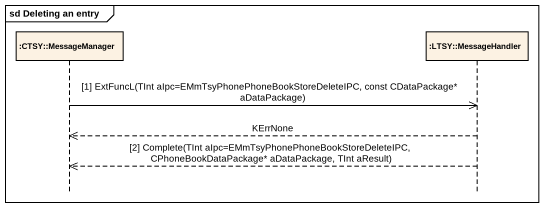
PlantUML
@startuml
mainframe sd Deleting an entry
hide footbox
participant ":CTSY::MessageManager" as CTSY_MessageManager
participant ":LTSY::MessageHandler" as LTSY_MessageHandler

CTSY_MessageManager ->> LTSY_MessageHandler : [1] ExtFuncL(TInt aIpc=EMmTsyPhonePhoneBookStoreDeleteIPC, const CDataPackage* aDataPackage)
LTSY_MessageHandler -->> CTSY_MessageManager : KErrNone
LTSY_MessageHandler -->> CTSY_MessageManager : [2] Complete(TInt aIpc=EMmTsyPhonePhoneBookStoreDeleteIPC, CPhoneBookDataPackage* aDataPackage, TInt aResult)
@enduml
